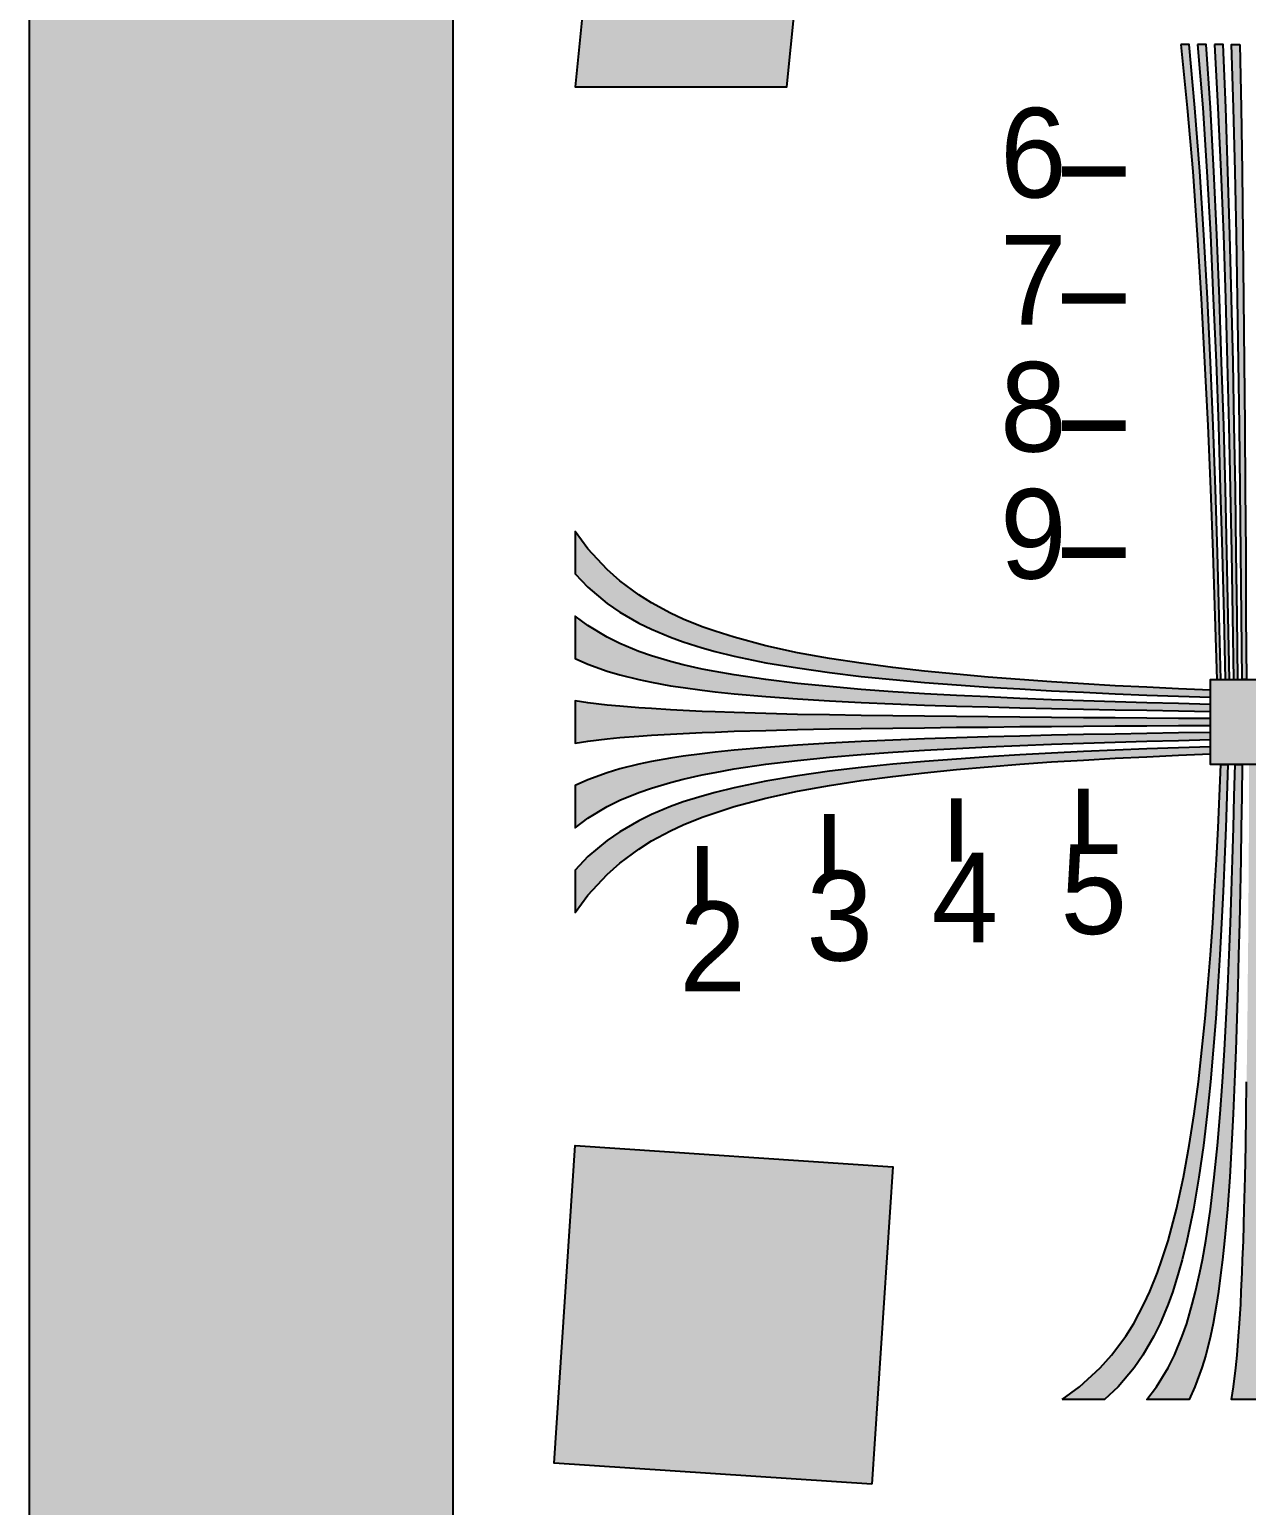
# Model space of a CAD drawing. Header units: millimetres. Extents: x 0 to 1582, y 0 to 984.
# Drawn here: x 0 to 229.9, y 156.2 to 435.1 of the extents above; entities that cross this region are included whole.
import ezdxf

# ---------------------------------------------------------------- set-up
doc = ezdxf.new("R2010")
doc.units = ezdxf.units.MM
for name, color, linetype in [('FRAME', 7, 'Continuous'), ('LABELS', 7, 'Continuous'), ('PERIPHERY', 7, 'Continuous'), ('SFR', 7, 'Continuous')]:
    doc.layers.add(name, color=color, linetype=linetype)

msp = doc.modelspace()

# ---------------------------------------------------------------- hatches: boundary and pattern name
at = {"layer": 'FRAME', "true_color": 0x000000}
h = msp.add_hatch(color=7, dxfattribs=at)
h.dxf.hatch_style = 1
h.paths.add_polyline_path([(0, 904.25), (80, 904.25), (80, 104.25), (0, 104.25), (0, 904.25)])
at = {"layer": 'PERIPHERY', "true_color": 0x000000}
h = msp.add_hatch(color=7, dxfattribs=at)
h.dxf.hatch_style = 1
h.paths.add_polyline_path([(217.51, 432.25), (218.75, 420.25), (219.79, 408.25), (220.63, 396.25), (221.39, 384.25), (222.03, 372.25), (222.63, 360.25), (223.11, 348.25), (223.55, 336.25), (223.95, 324.25), (224.31, 312.25), (225.11, 312.25), (224.79, 324.25), (224.43, 336.25), (224.07, 348.25), (223.63, 360.25), (223.11, 372.25), (222.55, 384.25), (221.87, 396.25), (221.11, 408.25), (220.19, 420.25), (219.11, 432.25), (217.51, 432.25)])
h = msp.add_hatch(color=7, dxfattribs=at)
h.dxf.hatch_style = 1
h.paths.add_polyline_path([(220.71, 432.25), (221.67, 420.25), (222.43, 408.25), (223.11, 396.25), (223.67, 384.25), (224.19, 372.25), (224.63, 360.25), (224.99, 348.25), (225.35, 336.25), (225.63, 324.25), (225.91, 312.25), (226.71, 312.25), (226.47, 324.25), (226.23, 336.25), (225.95, 348.25), (225.63, 360.25), (225.23, 372.25), (224.83, 384.25), (224.35, 396.25), (223.79, 408.25), (223.11, 420.25), (222.31, 432.25), (220.71, 432.25)])
h = msp.add_hatch(color=7, dxfattribs=at)
h.dxf.hatch_style = 1
h.paths.add_polyline_path([(223.91, 432.25), (224.55, 420.25), (225.11, 408.25), (225.59, 396.25), (225.95, 384.25), (226.31, 372.25), (226.63, 360.25), (226.87, 348.25), (227.11, 336.25), (227.31, 324.25), (227.51, 312.25), (228.31, 312.25), (228.15, 324.25), (227.99, 336.25), (227.84, 348.25), (227.63, 360.25), (227.39, 372.25), (227.11, 384.25), (226.79, 396.25), (226.43, 408.25), (226.03, 420.25), (225.51, 432.25), (223.91, 432.25)])
h = msp.add_hatch(color=7, dxfattribs=at)
h.dxf.hatch_style = 1
h.paths.add_polyline_path([(228.71, 432.25), (228.91, 420.25), (229.11, 408.25), (229.27, 396.25), (229.39, 384.25), (229.51, 372.25), (229.63, 360.25), (229.71, 348.25), (229.79, 336.25), (229.83, 324.25), (229.91, 312.25), (229.11, 312.25), (229, 324.25), (228.87, 336.25), (228.75, 348.25), (228.63, 360.25), (228.43, 372.25), (228.27, 384.25), (228.03, 396.25), (227.79, 408.25), (227.47, 420.25), (227.11, 432.25), (228.71, 432.25)])
h = msp.add_hatch(color=7, dxfattribs=at)
h.dxf.hatch_style = 1
h.paths.add_polyline_path([(103.12, 332.26), (105.52, 329.7), (109.12, 326.66), (111.52, 325.02), (115.12, 322.94), (117.52, 321.78), (121.12, 320.26), (123.52, 319.38), (127.12, 318.26), (129.52, 317.58), (133.12, 316.7), (139.12, 315.46), (145.12, 314.46), (151.12, 313.58), (157.12, 312.86), (163.12, 312.26), (169.12, 311.74), (175.12, 311.26), (181.12, 310.86), (187.12, 310.5), (193.12, 310.14), (199.12, 309.86), (205.12, 309.58), (211.12, 309.34), (217.12, 309.14), (223.12, 308.94), (223.12, 310.26), (217.12, 310.54), (211.12, 310.82), (205.12, 311.1), (199.12, 311.46), (193.12, 311.82), (187.12, 312.26), (181.12, 312.74), (175.12, 313.26), (169.12, 313.86), (163.12, 314.54), (157.12, 315.34), (151.12, 316.26), (145.12, 317.34), (139.12, 318.66), (133.12, 320.26), (129.52, 321.42), (127.12, 322.26), (123.52, 323.7), (121.12, 324.82), (117.52, 326.78), (115.12, 328.26), (111.52, 330.94), (109.12, 333.06), (105.52, 336.98), (103.12, 340.26), (103.12, 332.26), (103.12, 332.26)])
h = msp.add_hatch(color=7, dxfattribs=at)
h.dxf.hatch_style = 1
h.paths.add_polyline_path([(103.12, 316.26), (105.52, 315.18), (109.12, 313.86), (111.52, 313.14), (115.12, 312.26), (117.52, 311.78), (121.12, 311.1), (123.52, 310.74), (127.12, 310.26), (129.52, 309.98), (133.12, 309.58), (139.12, 309.06), (145.12, 308.62), (151.12, 308.26), (157.12, 307.94), (163.12, 307.7), (169.12, 307.46), (175.12, 307.26), (181.12, 307.1), (187.12, 306.94), (193.12, 306.78), (199.12, 306.66), (205.12, 306.54), (211.12, 306.46), (217.12, 306.34), (223.12, 306.26), (223.12, 307.58), (217.12, 307.74), (211.12, 307.9), (205.12, 308.06), (199.12, 308.26), (193.12, 308.46), (187.12, 308.7), (181.12, 308.98), (175.12, 309.26), (169.12, 309.58), (163.12, 309.98), (157.12, 310.42), (151.12, 310.94), (145.12, 311.54), (139.12, 312.26), (133.12, 313.14), (129.52, 313.78), (127.12, 314.26), (123.52, 315.06), (121.12, 315.7), (117.52, 316.78), (115.12, 317.58), (111.52, 319.06), (109.12, 320.26), (105.52, 322.46), (103.12, 324.26), (103.12, 316.26), (103.12, 316.26)])
h = msp.add_hatch(color=7, dxfattribs=at)
h.dxf.hatch_style = 1
h.paths.add_polyline_path([(239.12, 296.25), (223.12, 296.25), (223.12, 312.25), (239.12, 312.25), (239.12, 296.25)])
h = msp.add_hatch(color=7, dxfattribs=at)
h.dxf.hatch_style = 1
h.paths.add_polyline_path([(103.12, 300.26), (105.52, 300.62), (109.12, 301.06), (111.52, 301.3), (115.12, 301.58), (117.52, 301.78), (121.12, 301.98), (123.52, 302.1), (127.12, 302.26), (129.52, 302.34), (133.12, 302.5), (139.12, 302.66), (145.12, 302.82), (151.12, 302.94), (157.12, 303.02), (163.12, 303.1), (169.12, 303.18), (175.12, 303.26), (181.12, 303.3), (187.12, 303.38), (193.12, 303.42), (199.12, 303.46), (205.12, 303.5), (211.12, 303.54), (217.12, 303.58), (223.12, 303.58), (223.12, 304.94), (217.12, 304.94), (211.12, 304.98), (205.12, 305.02), (199.12, 305.06), (193.12, 305.1), (187.12, 305.14), (181.12, 305.22), (175.12, 305.26), (169.12, 305.34), (163.12, 305.42), (157.12, 305.5), (151.12, 305.58), (145.12, 305.7), (139.12, 305.86), (133.12, 306.02), (129.52, 306.18), (127.12, 306.26), (123.52, 306.42), (121.12, 306.54), (117.52, 306.78), (115.12, 306.94), (111.52, 307.22), (109.12, 307.46), (105.52, 307.9), (103.12, 308.26), (103.12, 300.26), (103.12, 300.26)])
h = msp.add_hatch(color=7, dxfattribs=at)
h.dxf.hatch_style = 1
h.paths.add_polyline_path([(103.12, 284.26), (105.52, 286.06), (109.12, 288.26), (111.52, 289.46), (115.12, 290.94), (117.52, 291.78), (121.12, 292.82), (123.52, 293.46), (127.12, 294.26), (129.52, 294.74), (133.12, 295.38), (139.12, 296.26), (145.12, 296.98), (151.12, 297.58), (157.12, 298.1), (163.12, 298.54), (169.12, 298.94), (175.12, 299.26), (181.12, 299.54), (187.12, 299.82), (193.12, 300.06), (199.12, 300.26), (205.12, 300.46), (211.12, 300.62), (217.12, 300.78), (223.12, 300.94), (223.12, 302.26), (217.12, 302.18), (211.12, 302.06), (205.12, 301.98), (199.12, 301.86), (193.12, 301.74), (187.12, 301.58), (181.12, 301.42), (175.12, 301.26), (169.12, 301.06), (163.12, 300.82), (157.12, 300.58), (151.12, 300.26), (145.12, 299.9), (139.12, 299.46), (133.12, 298.94), (129.52, 298.54), (127.12, 298.26), (123.52, 297.78), (121.12, 297.42), (117.52, 296.78), (115.12, 296.26), (111.52, 295.38), (109.12, 294.66), (105.52, 293.34), (103.12, 292.26), (103.12, 284.26), (103.12, 284.26)])
h = msp.add_hatch(color=7, dxfattribs=at)
h.dxf.hatch_style = 1
h.paths.add_polyline_path([(103.12, 268.26), (105.52, 271.54), (109.12, 275.46), (111.52, 277.58), (115.12, 280.26), (117.52, 281.78), (121.12, 283.7), (123.52, 284.82), (127.12, 286.26), (129.52, 287.1), (133.12, 288.26), (139.12, 289.86), (145.12, 291.18), (151.12, 292.26), (157.12, 293.18), (163.12, 293.98), (169.12, 294.66), (175.12, 295.26), (181.12, 295.78), (187.12, 296.26), (193.12, 296.7), (199.12, 297.06), (205.12, 297.42), (211.12, 297.7), (217.12, 297.98), (223.12, 298.26), (223.12, 299.58), (217.12, 299.38), (211.12, 299.18), (205.12, 298.94), (199.12, 298.66), (193.12, 298.38), (187.12, 298.02), (181.12, 297.66), (175.12, 297.26), (169.12, 296.78), (163.12, 296.26), (157.12, 295.66), (151.12, 294.94), (145.12, 294.06), (139.12, 293.06), (133.12, 291.82), (129.52, 290.94), (127.12, 290.26), (123.52, 289.14), (121.12, 288.26), (117.52, 286.78), (115.12, 285.58), (111.52, 283.5), (109.12, 281.86), (105.52, 278.82), (103.12, 276.26), (103.12, 268.26), (103.12, 268.26)])
h = msp.add_hatch(color=7, dxfattribs=at)
h.dxf.hatch_style = 1
h.paths.add_polyline_path([(195.12, 176.25), (198.4, 178.65), (202.32, 182.25), (204.44, 184.65), (207.12, 188.25), (208.64, 190.65), (210.56, 194.25), (211.68, 196.65), (213.12, 200.25), (213.96, 202.65), (215.12, 206.25), (216.72, 212.25), (218.04, 218.25), (219.12, 224.25), (220.04, 230.25), (220.84, 236.25), (221.52, 242.25), (222.12, 248.25), (222.64, 254.25), (223.12, 260.25), (223.56, 266.25), (223.92, 272.25), (224.28, 278.25), (224.56, 284.25), (224.84, 290.25), (225.12, 296.25), (226.44, 296.25), (226.24, 290.25), (226.04, 284.25), (225.8, 278.25), (225.52, 272.25), (225.24, 266.25), (224.88, 260.25), (224.52, 254.25), (224.12, 248.25), (223.64, 242.25), (223.12, 236.25), (222.52, 230.25), (221.8, 224.25), (220.92, 218.25), (219.92, 212.25), (218.68, 206.25), (217.8, 202.65), (217.12, 200.25), (216, 196.65), (215.12, 194.25), (213.64, 190.65), (212.44, 188.25), (210.36, 184.65), (208.72, 182.25), (205.68, 178.65), (203.12, 176.25), (195.12, 176.25)])
h = msp.add_hatch(color=7, dxfattribs=at)
h.dxf.hatch_style = 1
h.paths.add_polyline_path([(211.12, 176.25), (212.92, 178.65), (215.12, 182.25), (216.32, 184.65), (217.8, 188.25), (218.64, 190.65), (219.68, 194.25), (220.32, 196.65), (221.12, 200.25), (221.6, 202.65), (222.24, 206.25), (223.12, 212.25), (223.84, 218.25), (224.44, 224.25), (224.96, 230.25), (225.4, 236.25), (225.8, 242.25), (226.12, 248.25), (226.4, 254.25), (226.68, 260.25), (226.92, 266.25), (227.12, 272.25), (227.32, 278.25), (227.48, 284.25), (227.64, 290.25), (227.8, 296.25), (229.12, 296.25), (229.04, 290.25), (228.92, 284.25), (228.84, 278.25), (228.72, 272.25), (228.6, 266.25), (228.44, 260.25), (228.28, 254.25), (228.12, 248.25), (227.92, 242.25), (227.68, 236.25), (227.44, 230.25), (227.12, 224.25), (226.76, 218.25), (226.32, 212.25), (225.8, 206.25), (225.4, 202.65), (225.12, 200.25), (224.64, 196.65), (224.28, 194.25), (223.64, 190.65), (223.12, 188.25), (222.24, 184.65), (221.52, 182.25), (220.2, 178.65), (219.12, 176.25), (211.12, 176.25), (211.12, 176.25)])
h = msp.add_hatch(color=7, dxfattribs=at)
h.dxf.hatch_style = 1
h.paths.add_polyline_path([(227.12, 176.25), (227.48, 178.65), (227.92, 182.25), (228.16, 184.65), (228.44, 188.25), (228.64, 190.65), (228.84, 194.25), (228.96, 196.65), (229.12, 200.25), (229.2, 202.65), (229.36, 206.25), (229.52, 212.25), (229.68, 218.25), (229.8, 224.25), (229.88, 230.25), (229.96, 236.25), (230.04, 242.25), (230.12, 248.25), (230.16, 254.25), (230.24, 260.25), (230.28, 266.25), (230.32, 272.25), (230.36, 278.25), (230.4, 284.25), (230.44, 290.25), (230.44, 296.25), (231.8, 296.25), (231.8, 290.25), (231.84, 284.25), (231.88, 278.25), (231.92, 272.25), (231.96, 266.25), (232, 260.25), (232.08, 254.25), (232.12, 248.25), (232.2, 242.25), (232.28, 236.25), (232.36, 230.25), (232.44, 224.25), (232.56, 218.25), (232.72, 212.25), (232.88, 206.25), (233.04, 202.65), (233.12, 200.25), (233.28, 196.65), (233.4, 194.25), (233.64, 190.65), (233.8, 188.25), (234.08, 184.65), (234.32, 182.25), (234.76, 178.65), (235.12, 176.25), (227.12, 176.25)])
at = {"layer": 'SFR', "true_color": 0x000000}
h = msp.add_hatch(color=7, dxfattribs=at)
h.dxf.hatch_style = 1
h.paths.add_polyline_path([(119.12, 584.25), (103.12, 424.25), (143.12, 424.25), (149.93, 492.37), (308.35, 476.53), (303.12, 424.25), (343.12, 424.25), (359.12, 584.25), (319.12, 584.25), (312.31, 516.13), (153.89, 531.97), (159.12, 584.25), (119.12, 584.25), (119.12, 584.25)])
h = msp.add_hatch(color=7, dxfattribs=at)
h.dxf.hatch_style = 1
h.paths.add_polyline_path([(159.12, 160.25), (99.12, 164.25), (103.12, 224.25), (163.12, 220.25), (159.12, 160.25)])

# ---------------------------------------------------------------- linework, layer by layer
at = {"layer": 'FRAME', "color": 250}
msp.add_lwpolyline([(0, 904.25), (80, 904.25), (80, 104.25), (0, 104.25), (0, 904.25)], close=True, dxfattribs=at)
at = {"layer": 'FRAME', "color": 250, "true_color": 0x000000}
for points in [[(0, 904.25), (0, 104.25), (80, 104.25)], [(80, 104.25), (80, 904.25), (0, 904.25)]]:
    msp.add_solid(points, dxfattribs=at)
at = {"layer": 'PERIPHERY', "color": 250}
for points in [[(217.51, 432.25), (218.75, 420.25), (219.79, 408.25), (220.63, 396.25), (221.39, 384.25), (222.03, 372.25), (222.63, 360.25), (223.11, 348.25), (223.55, 336.25), (223.95, 324.25), (224.31, 312.25), (225.11, 312.25), (224.79, 324.25), (224.43, 336.25), (224.07, 348.25), (223.63, 360.25), (223.11, 372.25), (222.55, 384.25), (221.87, 396.25), (221.11, 408.25), (220.19, 420.25), (219.11, 432.25), (217.51, 432.25)], [(220.71, 432.25), (221.67, 420.25), (222.43, 408.25), (223.11, 396.25), (223.67, 384.25), (224.19, 372.25), (224.63, 360.25), (224.99, 348.25), (225.35, 336.25), (225.63, 324.25), (225.91, 312.25), (226.71, 312.25), (226.47, 324.25), (226.23, 336.25), (225.95, 348.25), (225.63, 360.25), (225.23, 372.25), (224.83, 384.25), (224.35, 396.25), (223.79, 408.25), (223.11, 420.25), (222.31, 432.25), (220.71, 432.25)], [(223.91, 432.25), (224.55, 420.25), (225.11, 408.25), (225.59, 396.25), (225.95, 384.25), (226.31, 372.25), (226.63, 360.25), (226.87, 348.25), (227.11, 336.25), (227.31, 324.25), (227.51, 312.25), (228.31, 312.25), (228.15, 324.25), (227.99, 336.25), (227.84, 348.25), (227.63, 360.25), (227.39, 372.25), (227.11, 384.25), (226.79, 396.25), (226.43, 408.25), (226.03, 420.25), (225.51, 432.25), (223.91, 432.25)], [(228.71, 432.25), (228.91, 420.25), (229.11, 408.25), (229.27, 396.25), (229.39, 384.25), (229.51, 372.25), (229.63, 360.25), (229.71, 348.25), (229.79, 336.25), (229.83, 324.25), (229.91, 312.25), (229.11, 312.25), (229, 324.25), (228.87, 336.25), (228.75, 348.25), (228.63, 360.25), (228.43, 372.25), (228.27, 384.25), (228.03, 396.25), (227.79, 408.25), (227.47, 420.25), (227.11, 432.25), (228.71, 432.25)], [(103.12, 332.26), (105.52, 329.7), (109.12, 326.66), (111.52, 325.02), (115.12, 322.94), (117.52, 321.78), (121.12, 320.26), (123.52, 319.38), (127.12, 318.26), (129.52, 317.58), (133.12, 316.7), (139.12, 315.46), (145.12, 314.46), (151.12, 313.58), (157.12, 312.86), (163.12, 312.26), (169.12, 311.74), (175.12, 311.26), (181.12, 310.86), (187.12, 310.5), (193.12, 310.14), (199.12, 309.86), (205.12, 309.58), (211.12, 309.34), (217.12, 309.14), (223.12, 308.94), (223.12, 310.26), (217.12, 310.54), (211.12, 310.82), (205.12, 311.1), (199.12, 311.46), (193.12, 311.82), (187.12, 312.26), (181.12, 312.74), (175.12, 313.26), (169.12, 313.86), (163.12, 314.54), (157.12, 315.34), (151.12, 316.26), (145.12, 317.34), (139.12, 318.66), (133.12, 320.26), (129.52, 321.42), (127.12, 322.26), (123.52, 323.7), (121.12, 324.82), (117.52, 326.78), (115.12, 328.26), (111.52, 330.94), (109.12, 333.06), (105.52, 336.98), (103.12, 340.26), (103.12, 332.26), (103.12, 332.26)], [(103.12, 316.26), (105.52, 315.18), (109.12, 313.86), (111.52, 313.14), (115.12, 312.26), (117.52, 311.78), (121.12, 311.1), (123.52, 310.74), (127.12, 310.26), (129.52, 309.98), (133.12, 309.58), (139.12, 309.06), (145.12, 308.62), (151.12, 308.26), (157.12, 307.94), (163.12, 307.7), (169.12, 307.46), (175.12, 307.26), (181.12, 307.1), (187.12, 306.94), (193.12, 306.78), (199.12, 306.66), (205.12, 306.54), (211.12, 306.46), (217.12, 306.34), (223.12, 306.26), (223.12, 307.58), (217.12, 307.74), (211.12, 307.9), (205.12, 308.06), (199.12, 308.26), (193.12, 308.46), (187.12, 308.7), (181.12, 308.98), (175.12, 309.26), (169.12, 309.58), (163.12, 309.98), (157.12, 310.42), (151.12, 310.94), (145.12, 311.54), (139.12, 312.26), (133.12, 313.14), (129.52, 313.78), (127.12, 314.26), (123.52, 315.06), (121.12, 315.7), (117.52, 316.78), (115.12, 317.58), (111.52, 319.06), (109.12, 320.26), (105.52, 322.46), (103.12, 324.26), (103.12, 316.26), (103.12, 316.26)], [(239.12, 296.25), (223.12, 296.25), (223.12, 312.25), (239.12, 312.25), (239.12, 296.25)], [(103.12, 300.26), (105.52, 300.62), (109.12, 301.06), (111.52, 301.3), (115.12, 301.58), (117.52, 301.78), (121.12, 301.98), (123.52, 302.1), (127.12, 302.26), (129.52, 302.34), (133.12, 302.5), (139.12, 302.66), (145.12, 302.82), (151.12, 302.94), (157.12, 303.02), (163.12, 303.1), (169.12, 303.18), (175.12, 303.26), (181.12, 303.3), (187.12, 303.38), (193.12, 303.42), (199.12, 303.46), (205.12, 303.5), (211.12, 303.54), (217.12, 303.58), (223.12, 303.58), (223.12, 304.94), (217.12, 304.94), (211.12, 304.98), (205.12, 305.02), (199.12, 305.06), (193.12, 305.1), (187.12, 305.14), (181.12, 305.22), (175.12, 305.26), (169.12, 305.34), (163.12, 305.42), (157.12, 305.5), (151.12, 305.58), (145.12, 305.7), (139.12, 305.86), (133.12, 306.02), (129.52, 306.18), (127.12, 306.26), (123.52, 306.42), (121.12, 306.54), (117.52, 306.78), (115.12, 306.94), (111.52, 307.22), (109.12, 307.46), (105.52, 307.9), (103.12, 308.26), (103.12, 300.26), (103.12, 300.26)], [(103.12, 284.26), (105.52, 286.06), (109.12, 288.26), (111.52, 289.46), (115.12, 290.94), (117.52, 291.78), (121.12, 292.82), (123.52, 293.46), (127.12, 294.26), (129.52, 294.74), (133.12, 295.38), (139.12, 296.26), (145.12, 296.98), (151.12, 297.58), (157.12, 298.1), (163.12, 298.54), (169.12, 298.94), (175.12, 299.26), (181.12, 299.54), (187.12, 299.82), (193.12, 300.06), (199.12, 300.26), (205.12, 300.46), (211.12, 300.62), (217.12, 300.78), (223.12, 300.94), (223.12, 302.26), (217.12, 302.18), (211.12, 302.06), (205.12, 301.98), (199.12, 301.86), (193.12, 301.74), (187.12, 301.58), (181.12, 301.42), (175.12, 301.26), (169.12, 301.06), (163.12, 300.82), (157.12, 300.58), (151.12, 300.26), (145.12, 299.9), (139.12, 299.46), (133.12, 298.94), (129.52, 298.54), (127.12, 298.26), (123.52, 297.78), (121.12, 297.42), (117.52, 296.78), (115.12, 296.26), (111.52, 295.38), (109.12, 294.66), (105.52, 293.34), (103.12, 292.26), (103.12, 284.26), (103.12, 284.26)], [(103.12, 268.26), (105.52, 271.54), (109.12, 275.46), (111.52, 277.58), (115.12, 280.26), (117.52, 281.78), (121.12, 283.7), (123.52, 284.82), (127.12, 286.26), (129.52, 287.1), (133.12, 288.26), (139.12, 289.86), (145.12, 291.18), (151.12, 292.26), (157.12, 293.18), (163.12, 293.98), (169.12, 294.66), (175.12, 295.26), (181.12, 295.78), (187.12, 296.26), (193.12, 296.7), (199.12, 297.06), (205.12, 297.42), (211.12, 297.7), (217.12, 297.98), (223.12, 298.26), (223.12, 299.58), (217.12, 299.38), (211.12, 299.18), (205.12, 298.94), (199.12, 298.66), (193.12, 298.38), (187.12, 298.02), (181.12, 297.66), (175.12, 297.26), (169.12, 296.78), (163.12, 296.26), (157.12, 295.66), (151.12, 294.94), (145.12, 294.06), (139.12, 293.06), (133.12, 291.82), (129.52, 290.94), (127.12, 290.26), (123.52, 289.14), (121.12, 288.26), (117.52, 286.78), (115.12, 285.58), (111.52, 283.5), (109.12, 281.86), (105.52, 278.82), (103.12, 276.26), (103.12, 268.26), (103.12, 268.26)], [(195.12, 176.25), (198.4, 178.65), (202.32, 182.25), (204.44, 184.65), (207.12, 188.25), (208.64, 190.65), (210.56, 194.25), (211.68, 196.65), (213.12, 200.25), (213.96, 202.65), (215.12, 206.25), (216.72, 212.25), (218.04, 218.25), (219.12, 224.25), (220.04, 230.25), (220.84, 236.25), (221.52, 242.25), (222.12, 248.25), (222.64, 254.25), (223.12, 260.25), (223.56, 266.25), (223.92, 272.25), (224.28, 278.25), (224.56, 284.25), (224.84, 290.25), (225.12, 296.25), (226.44, 296.25), (226.24, 290.25), (226.04, 284.25), (225.8, 278.25), (225.52, 272.25), (225.24, 266.25), (224.88, 260.25), (224.52, 254.25), (224.12, 248.25), (223.64, 242.25), (223.12, 236.25), (222.52, 230.25), (221.8, 224.25), (220.92, 218.25), (219.92, 212.25), (218.68, 206.25), (217.8, 202.65), (217.12, 200.25), (216, 196.65), (215.12, 194.25), (213.64, 190.65), (212.44, 188.25), (210.36, 184.65), (208.72, 182.25), (205.68, 178.65), (203.12, 176.25), (195.12, 176.25)], [(211.12, 176.25), (212.92, 178.65), (215.12, 182.25), (216.32, 184.65), (217.8, 188.25), (218.64, 190.65), (219.68, 194.25), (220.32, 196.65), (221.12, 200.25), (221.6, 202.65), (222.24, 206.25), (223.12, 212.25), (223.84, 218.25), (224.44, 224.25), (224.96, 230.25), (225.4, 236.25), (225.8, 242.25), (226.12, 248.25), (226.4, 254.25), (226.68, 260.25), (226.92, 266.25), (227.12, 272.25), (227.32, 278.25), (227.48, 284.25), (227.64, 290.25), (227.8, 296.25), (229.12, 296.25), (229.04, 290.25), (228.92, 284.25), (228.84, 278.25), (228.72, 272.25), (228.6, 266.25), (228.44, 260.25), (228.28, 254.25), (228.12, 248.25), (227.92, 242.25), (227.68, 236.25), (227.44, 230.25), (227.12, 224.25), (226.76, 218.25), (226.32, 212.25), (225.8, 206.25), (225.4, 202.65), (225.12, 200.25), (224.64, 196.65), (224.28, 194.25), (223.64, 190.65), (223.12, 188.25), (222.24, 184.65), (221.52, 182.25), (220.2, 178.65), (219.12, 176.25), (211.12, 176.25), (211.12, 176.25)]]:
    msp.add_lwpolyline(points, close=True, dxfattribs=at)
at = {"layer": 'PERIPHERY', "color": 250, "lineweight": 35, "const_width": 2}
for points in [[(207.11, 408.25), (195.11, 408.25)], [(207.11, 384.25), (195.11, 384.25)], [(207.11, 360.25), (195.11, 360.25)], [(207.11, 336.25), (195.11, 336.25)], [(175.12, 277.85), (175.12, 289.85)], [(199.12, 279.65), (199.12, 291.65)], [(151.12, 274.85), (151.12, 286.85)], [(127.12, 268.85), (127.12, 280.85)]]:
    msp.add_lwpolyline(points, dxfattribs=at)
at = {"layer": 'PERIPHERY', "color": 250}
msp.add_lwpolyline([(235.12, 176.25), (227.12, 176.25), (227.12, 176.25), (227.48, 178.65), (227.92, 182.25), (228.16, 184.65), (228.44, 188.25), (228.64, 190.65), (228.84, 194.25), (228.96, 196.65), (229.12, 200.25), (229.2, 202.65), (229.36, 206.25), (229.52, 212.25), (229.68, 218.25), (229.8, 224.25), (229.88, 230.25), (229.96, 236.25)], dxfattribs=at)
at = {"layer": 'PERIPHERY', "color": 250, "true_color": 0x000000}
for points in [[(219.11, 432.25), (217.51, 432.25), (218.75, 420.25)], [(219.11, 432.25), (218.75, 420.25), (219.79, 408.25)], [(219.11, 432.25), (219.79, 408.25), (220.63, 396.25)], [(219.11, 432.25), (220.63, 396.25), (221.39, 384.25)], [(219.11, 432.25), (221.39, 384.25), (222.03, 372.25)], [(219.11, 432.25), (222.03, 372.25), (222.63, 360.25)], [(219.11, 432.25), (222.63, 360.25), (225.11, 312.25)], [(219.11, 432.25), (225.11, 312.25), (224.79, 324.25)], [(219.11, 432.25), (224.79, 324.25), (224.43, 336.25)], [(219.11, 432.25), (224.43, 336.25), (224.07, 348.25)], [(219.11, 432.25), (224.07, 348.25), (223.63, 360.25)], [(219.11, 432.25), (223.63, 360.25), (223.11, 372.25)], [(219.11, 432.25), (223.11, 372.25), (222.55, 384.25)], [(219.11, 432.25), (222.55, 384.25), (221.87, 396.25)], [(219.11, 432.25), (221.87, 396.25), (221.11, 408.25)], [(221.11, 408.25), (220.19, 420.25), (219.11, 432.25)], [(222.31, 432.25), (220.71, 432.25), (221.67, 420.25)], [(222.31, 432.25), (221.67, 420.25), (222.43, 408.25)], [(222.31, 432.25), (222.43, 408.25), (223.11, 396.25)], [(222.31, 432.25), (223.11, 396.25), (223.67, 384.25)], [(222.31, 432.25), (223.67, 384.25), (224.19, 372.25)], [(222.31, 432.25), (224.19, 372.25), (224.63, 360.25)], [(222.31, 432.25), (224.63, 360.25), (226.71, 312.25)], [(222.31, 432.25), (226.71, 312.25), (226.47, 324.25)], [(222.31, 432.25), (226.47, 324.25), (226.23, 336.25)], [(222.31, 432.25), (226.23, 336.25), (225.95, 348.25)], [(222.31, 432.25), (225.95, 348.25), (225.63, 360.25)], [(222.31, 432.25), (225.63, 360.25), (225.23, 372.25)], [(222.31, 432.25), (225.23, 372.25), (224.83, 384.25)], [(222.31, 432.25), (224.83, 384.25), (224.35, 396.25)], [(222.31, 432.25), (224.35, 396.25), (223.79, 408.25)], [(223.79, 408.25), (223.11, 420.25), (222.31, 432.25)], [(225.51, 432.25), (223.91, 432.25), (224.55, 420.25)], [(225.51, 432.25), (224.55, 420.25), (225.11, 408.25)], [(225.51, 432.25), (225.11, 408.25), (225.59, 396.25)], [(225.51, 432.25), (225.59, 396.25), (225.95, 384.25)], [(225.51, 432.25), (225.95, 384.25), (226.31, 372.25)], [(225.51, 432.25), (226.31, 372.25), (226.63, 360.25)], [(225.51, 432.25), (226.63, 360.25), (226.87, 348.25)], [(225.51, 432.25), (226.87, 348.25), (227.11, 336.25)], [(225.51, 432.25), (227.11, 336.25), (227.31, 324.25)], [(225.51, 432.25), (227.31, 324.25), (227.51, 312.25)], [(225.51, 432.25), (227.51, 312.25), (228.31, 312.25)], [(225.51, 432.25), (228.31, 312.25), (228.15, 324.25)], [(225.51, 432.25), (228.15, 324.25), (227.99, 336.25)], [(225.51, 432.25), (227.99, 336.25), (227.84, 348.25)], [(225.51, 432.25), (227.84, 348.25), (227.63, 360.25)], [(225.51, 432.25), (227.63, 360.25), (227.39, 372.25)], [(225.51, 432.25), (227.39, 372.25), (227.11, 384.25)], [(225.51, 432.25), (227.11, 384.25), (226.79, 396.25)], [(225.51, 432.25), (226.79, 396.25), (226.43, 408.25)], [(226.43, 408.25), (226.03, 420.25), (225.51, 432.25)], [(228.71, 432.25), (227.11, 432.25), (227.47, 420.25)], [(228.71, 432.25), (227.47, 420.25), (227.79, 408.25)], [(228.71, 432.25), (227.79, 408.25), (228.03, 396.25)], [(228.71, 432.25), (228.03, 396.25), (228.27, 384.25)], [(228.71, 432.25), (228.27, 384.25), (228.43, 372.25)], [(228.71, 432.25), (228.43, 372.25), (228.63, 360.25)], [(228.71, 432.25), (228.63, 360.25), (228.75, 348.25)], [(228.71, 432.25), (228.75, 348.25), (228.87, 336.25)], [(228.71, 432.25), (228.87, 336.25), (229, 324.25)], [(228.71, 432.25), (229, 324.25), (229.11, 312.25)], [(228.71, 432.25), (229.11, 312.25), (229.91, 312.25)], [(228.71, 432.25), (229.91, 312.25), (229.83, 324.25)], [(228.71, 432.25), (229.83, 324.25), (229.79, 336.25)], [(228.71, 432.25), (229.79, 336.25), (229.71, 348.25)], [(228.71, 432.25), (229.71, 348.25), (229.63, 360.25)], [(228.71, 432.25), (229.63, 360.25), (229.51, 372.25)], [(228.71, 432.25), (229.51, 372.25), (229.39, 384.25)], [(228.71, 432.25), (229.39, 384.25), (229.27, 396.25)], [(228.71, 432.25), (229.27, 396.25), (229.11, 408.25)], [(222.63, 360.25), (223.11, 348.25), (225.11, 312.25)], [(224.63, 360.25), (224.99, 348.25), (225.35, 336.25)], [(224.63, 360.25), (225.35, 336.25), (226.71, 312.25)], [(223.11, 348.25), (223.55, 336.25), (225.11, 312.25)], [(105.52, 336.98), (103.12, 340.26), (103.12, 332.26)], [(109.12, 333.06), (105.52, 336.98), (103.12, 332.26)], [(223.55, 336.25), (223.95, 324.25), (225.11, 312.25)], [(225.35, 336.25), (225.63, 324.25), (226.71, 312.25)], [(111.52, 330.94), (109.12, 333.06), (103.12, 332.26)], [(103.12, 332.26), (105.52, 329.7), (109.12, 326.66)], [(103.12, 332.26), (109.12, 326.66), (111.52, 325.02)], [(103.12, 332.26), (111.52, 325.02), (115.12, 322.94)], [(103.12, 332.26), (115.12, 322.94), (117.52, 321.78)], [(103.12, 332.26), (117.52, 321.78), (121.12, 320.26)], [(103.12, 332.26), (121.12, 320.26), (123.52, 319.38)], [(103.12, 332.26), (123.52, 319.38), (127.12, 318.26)], [(103.12, 332.26), (127.12, 318.26), (129.52, 317.58)], [(103.12, 332.26), (129.52, 317.58), (133.12, 316.7)], [(103.12, 332.26), (133.12, 316.7), (139.12, 315.46)], [(103.12, 332.26), (139.12, 315.46), (145.12, 314.46)], [(103.12, 332.26), (145.12, 314.46), (123.52, 323.7)], [(103.12, 332.26), (123.52, 323.7), (121.12, 324.82)], [(103.12, 332.26), (121.12, 324.82), (117.52, 326.78)], [(103.12, 332.26), (117.52, 326.78), (115.12, 328.26)], [(103.12, 332.26), (115.12, 328.26), (111.52, 330.94)], [(105.52, 322.46), (103.12, 324.26), (103.12, 316.26)], [(145.12, 314.46), (127.12, 322.26), (123.52, 323.7)], [(223.95, 324.25), (224.31, 312.25), (225.11, 312.25)], [(225.63, 324.25), (225.91, 312.25), (226.71, 312.25)], [(109.12, 320.26), (105.52, 322.46), (103.12, 316.26)], [(145.12, 314.46), (129.52, 321.42), (127.12, 322.26)], [(145.12, 314.46), (133.12, 320.26), (129.52, 321.42)], [(111.52, 319.06), (109.12, 320.26), (103.12, 316.26)], [(115.12, 317.58), (111.52, 319.06), (103.12, 316.26)], [(145.12, 314.46), (139.12, 318.66), (133.12, 320.26)], [(145.12, 314.46), (145.12, 317.34), (139.12, 318.66)], [(117.52, 316.78), (115.12, 317.58), (103.12, 316.26)], [(121.12, 315.7), (117.52, 316.78), (103.12, 316.26)], [(103.12, 316.26), (105.52, 315.18), (109.12, 313.86)], [(103.12, 316.26), (109.12, 313.86), (111.52, 313.14)], [(103.12, 316.26), (111.52, 313.14), (115.12, 312.26)], [(103.12, 316.26), (115.12, 312.26), (117.52, 311.78)], [(103.12, 316.26), (117.52, 311.78), (121.12, 311.1)], [(103.12, 316.26), (121.12, 311.1), (123.52, 310.74)], [(103.12, 316.26), (123.52, 310.74), (127.12, 310.26)], [(103.12, 316.26), (127.12, 310.26), (129.52, 309.98)], [(103.12, 316.26), (129.52, 309.98), (133.12, 309.58)], [(103.12, 316.26), (133.12, 309.58), (139.12, 309.06)], [(103.12, 316.26), (139.12, 309.06), (145.12, 308.62)], [(103.12, 316.26), (145.12, 308.62), (151.12, 308.26)], [(103.12, 316.26), (151.12, 308.26), (157.12, 307.94)], [(103.12, 316.26), (157.12, 307.94), (163.12, 307.7)], [(103.12, 316.26), (163.12, 307.7), (169.12, 307.46)], [(103.12, 316.26), (169.12, 307.46), (175.12, 307.26)], [(103.12, 316.26), (175.12, 307.26), (181.12, 307.1)], [(103.12, 316.26), (181.12, 307.1), (145.12, 311.54)], [(103.12, 316.26), (145.12, 311.54), (139.12, 312.26)], [(103.12, 316.26), (139.12, 312.26), (133.12, 313.14)], [(103.12, 316.26), (133.12, 313.14), (129.52, 313.78)], [(103.12, 316.26), (129.52, 313.78), (127.12, 314.26)], [(103.12, 316.26), (127.12, 314.26), (123.52, 315.06)], [(103.12, 316.26), (123.52, 315.06), (121.12, 315.7)], [(145.12, 314.46), (151.12, 316.26), (145.12, 317.34)], [(145.12, 314.46), (157.12, 315.34), (151.12, 316.26)], [(145.12, 314.46), (163.12, 314.54), (157.12, 315.34)], [(145.12, 314.46), (169.12, 313.86), (163.12, 314.54)], [(145.12, 314.46), (151.12, 313.58), (157.12, 312.86)], [(145.12, 314.46), (157.12, 312.86), (163.12, 312.26)], [(145.12, 314.46), (163.12, 312.26), (169.12, 311.74)], [(145.12, 314.46), (169.12, 311.74), (175.12, 311.26)], [(145.12, 314.46), (175.12, 311.26), (181.12, 310.86)], [(145.12, 314.46), (181.12, 310.86), (187.12, 310.5)], [(145.12, 314.46), (187.12, 310.5), (193.12, 310.14)], [(145.12, 314.46), (193.12, 310.14), (199.12, 309.86)], [(145.12, 314.46), (199.12, 309.86), (205.12, 309.58)], [(145.12, 314.46), (205.12, 309.58), (211.12, 309.34)], [(145.12, 314.46), (211.12, 309.34), (217.12, 309.14)], [(145.12, 314.46), (217.12, 309.14), (223.12, 308.94)], [(145.12, 314.46), (223.12, 308.94), (205.12, 311.1)], [(145.12, 314.46), (205.12, 311.1), (199.12, 311.46)], [(145.12, 314.46), (199.12, 311.46), (193.12, 311.82)], [(145.12, 314.46), (193.12, 311.82), (187.12, 312.26)], [(145.12, 314.46), (187.12, 312.26), (181.12, 312.74)], [(145.12, 314.46), (181.12, 312.74), (175.12, 313.26)], [(145.12, 314.46), (175.12, 313.26), (169.12, 313.86)], [(181.12, 307.1), (151.12, 310.94), (145.12, 311.54)], [(181.12, 307.1), (157.12, 310.42), (151.12, 310.94)], [(181.12, 307.1), (163.12, 309.98), (157.12, 310.42)], [(181.12, 307.1), (169.12, 309.58), (163.12, 309.98)], [(181.12, 307.1), (175.12, 309.26), (169.12, 309.58)], [(223.12, 308.94), (211.12, 310.82), (205.12, 311.1)], [(223.12, 308.94), (217.12, 310.54), (211.12, 310.82)], [(223.12, 308.94), (223.12, 310.26), (217.12, 310.54)], [(239.12, 296.25), (239.12, 312.25), (223.12, 312.25)], [(223.12, 312.25), (223.12, 296.25), (239.12, 296.25)], [(103.12, 300.26), (105.52, 307.9), (103.12, 308.26)], [(103.12, 300.26), (109.12, 307.46), (105.52, 307.9)], [(103.12, 300.26), (111.52, 307.22), (109.12, 307.46)], [(103.12, 300.26), (115.12, 306.94), (111.52, 307.22)], [(103.12, 300.26), (117.52, 306.78), (115.12, 306.94)], [(103.12, 300.26), (121.12, 306.54), (117.52, 306.78)], [(181.12, 307.1), (181.12, 308.98), (175.12, 309.26)], [(181.12, 307.1), (187.12, 308.7), (181.12, 308.98)], [(181.12, 307.1), (193.12, 308.46), (187.12, 308.7)], [(181.12, 307.1), (199.12, 308.26), (193.12, 308.46)], [(181.12, 307.1), (205.12, 308.06), (199.12, 308.26)], [(181.12, 307.1), (211.12, 307.9), (205.12, 308.06)], [(181.12, 307.1), (217.12, 307.74), (211.12, 307.9)], [(181.12, 307.1), (223.12, 307.58), (217.12, 307.74)], [(181.12, 307.1), (223.12, 306.26), (223.12, 307.58)], [(181.12, 307.1), (187.12, 306.94), (199.12, 306.66)], [(181.12, 307.1), (199.12, 306.66), (205.12, 306.54)], [(181.12, 307.1), (205.12, 306.54), (211.12, 306.46)], [(181.12, 307.1), (211.12, 306.46), (217.12, 306.34)], [(181.12, 307.1), (217.12, 306.34), (223.12, 306.26)], [(187.12, 306.94), (193.12, 306.78), (199.12, 306.66)], [(103.12, 300.26), (123.52, 306.42), (121.12, 306.54)], [(103.12, 300.26), (127.12, 306.26), (123.52, 306.42)], [(103.12, 300.26), (129.52, 306.18), (127.12, 306.26)], [(103.12, 300.26), (133.12, 306.02), (129.52, 306.18)], [(103.12, 300.26), (139.12, 305.86), (133.12, 306.02)], [(103.12, 300.26), (105.52, 300.62), (139.12, 305.86)], [(105.52, 300.62), (145.12, 305.7), (139.12, 305.86)], [(105.52, 300.62), (109.12, 301.06), (145.12, 305.7)], [(109.12, 301.06), (151.12, 305.58), (145.12, 305.7)], [(109.12, 301.06), (111.52, 301.3), (151.12, 305.58)], [(111.52, 301.3), (157.12, 305.5), (151.12, 305.58)], [(111.52, 301.3), (117.52, 301.78), (157.12, 305.5)], [(117.52, 301.78), (163.12, 305.42), (157.12, 305.5)], [(117.52, 301.78), (169.12, 305.34), (163.12, 305.42)], [(117.52, 301.78), (175.12, 305.26), (169.12, 305.34)], [(117.52, 301.78), (121.12, 301.98), (175.12, 305.26)], [(121.12, 301.98), (181.12, 305.22), (175.12, 305.26)], [(121.12, 301.98), (123.52, 302.1), (181.12, 305.22)], [(123.52, 302.1), (187.12, 305.14), (181.12, 305.22)], [(123.52, 302.1), (127.12, 302.26), (187.12, 305.14)], [(127.12, 302.26), (193.12, 305.1), (187.12, 305.14)], [(127.12, 302.26), (133.12, 302.5), (193.12, 305.1)], [(133.12, 302.5), (199.12, 305.06), (193.12, 305.1)], [(133.12, 302.5), (205.12, 305.02), (199.12, 305.06)], [(133.12, 302.5), (211.12, 304.98), (205.12, 305.02)], [(133.12, 302.5), (217.12, 304.94), (211.12, 304.98)], [(133.12, 302.5), (139.12, 302.66), (223.12, 304.94)], [(133.12, 302.5), (223.12, 304.94), (217.12, 304.94)], [(139.12, 302.66), (145.12, 302.82), (223.12, 304.94)], [(145.12, 302.82), (151.12, 302.94), (223.12, 304.94)], [(151.12, 302.94), (157.12, 303.02), (223.12, 304.94)], [(157.12, 303.02), (163.12, 303.1), (223.12, 304.94)], [(163.12, 303.1), (169.12, 303.18), (223.12, 304.94)], [(169.12, 303.18), (175.12, 303.26), (223.12, 304.94)], [(175.12, 303.26), (187.12, 303.38), (223.12, 304.94)], [(187.12, 303.38), (199.12, 303.46), (223.12, 304.94)], [(199.12, 303.46), (211.12, 303.54), (223.12, 304.94)], [(211.12, 303.54), (217.12, 303.58), (223.12, 304.94)], [(217.12, 303.58), (223.12, 303.58), (223.12, 304.94)], [(111.52, 301.3), (115.12, 301.58), (117.52, 301.78)], [(127.12, 302.26), (129.52, 302.34), (133.12, 302.5)], [(139.12, 296.26), (145.12, 296.98), (181.12, 301.42)], [(139.12, 296.26), (181.12, 301.42), (175.12, 301.26)], [(139.12, 296.26), (175.12, 301.26), (169.12, 301.06)], [(145.12, 296.98), (151.12, 297.58), (187.12, 301.58)], [(145.12, 296.98), (187.12, 301.58), (181.12, 301.42)], [(151.12, 297.58), (157.12, 298.1), (199.12, 301.86)], [(151.12, 297.58), (199.12, 301.86), (193.12, 301.74)], [(151.12, 297.58), (193.12, 301.74), (187.12, 301.58)], [(157.12, 298.1), (163.12, 298.54), (205.12, 301.98)], [(157.12, 298.1), (205.12, 301.98), (199.12, 301.86)], [(163.12, 298.54), (169.12, 298.94), (217.12, 302.18)], [(163.12, 298.54), (217.12, 302.18), (211.12, 302.06)], [(163.12, 298.54), (211.12, 302.06), (205.12, 301.98)], [(169.12, 298.94), (175.12, 299.26), (223.12, 302.26)], [(169.12, 298.94), (223.12, 302.26), (217.12, 302.18)], [(175.12, 303.26), (181.12, 303.3), (187.12, 303.38)], [(175.12, 299.26), (181.12, 299.54), (223.12, 302.26)], [(181.12, 299.54), (187.12, 299.82), (223.12, 302.26)], [(187.12, 303.38), (193.12, 303.42), (199.12, 303.46)], [(187.12, 299.82), (193.12, 300.06), (223.12, 302.26)], [(193.12, 300.06), (199.12, 300.26), (223.12, 302.26)], [(199.12, 303.46), (205.12, 303.5), (211.12, 303.54)], [(199.12, 300.26), (205.12, 300.46), (223.12, 302.26)], [(205.12, 300.46), (223.12, 300.94), (223.12, 302.26)], [(109.12, 288.26), (111.52, 289.46), (129.52, 298.54)], [(109.12, 288.26), (129.52, 298.54), (127.12, 298.26)], [(111.52, 289.46), (115.12, 290.94), (133.12, 298.94)], [(111.52, 289.46), (133.12, 298.94), (129.52, 298.54)], [(115.12, 290.94), (117.52, 291.78), (139.12, 299.46)], [(115.12, 290.94), (139.12, 299.46), (133.12, 298.94)], [(117.52, 291.78), (121.12, 292.82), (145.12, 299.9)], [(117.52, 291.78), (145.12, 299.9), (139.12, 299.46)], [(121.12, 292.82), (123.52, 293.46), (145.12, 299.9)], [(123.52, 293.46), (127.12, 294.26), (151.12, 300.26)], [(123.52, 293.46), (151.12, 300.26), (145.12, 299.9)], [(127.12, 294.26), (129.52, 294.74), (157.12, 300.58)], [(127.12, 294.26), (157.12, 300.58), (151.12, 300.26)], [(129.52, 294.74), (133.12, 295.38), (163.12, 300.82)], [(129.52, 294.74), (163.12, 300.82), (157.12, 300.58)], [(133.12, 295.38), (139.12, 296.26), (169.12, 301.06)], [(133.12, 295.38), (169.12, 301.06), (163.12, 300.82)], [(157.12, 293.18), (163.12, 293.98), (193.12, 298.38)], [(157.12, 293.18), (193.12, 298.38), (187.12, 298.02)], [(163.12, 293.98), (169.12, 294.66), (205.12, 298.94)], [(163.12, 293.98), (205.12, 298.94), (199.12, 298.66)], [(163.12, 293.98), (199.12, 298.66), (193.12, 298.38)], [(169.12, 294.66), (175.12, 295.26), (211.12, 299.18)], [(169.12, 294.66), (211.12, 299.18), (205.12, 298.94)], [(175.12, 295.26), (181.12, 295.78), (223.12, 299.58)], [(175.12, 295.26), (223.12, 299.58), (217.12, 299.38)], [(175.12, 295.26), (217.12, 299.38), (211.12, 299.18)], [(181.12, 295.78), (187.12, 296.26), (223.12, 299.58)], [(187.12, 296.26), (193.12, 296.7), (223.12, 299.58)], [(193.12, 296.7), (199.12, 297.06), (223.12, 299.58)], [(199.12, 297.06), (205.12, 297.42), (223.12, 299.58)], [(205.12, 300.46), (211.12, 300.62), (223.12, 300.94)], [(205.12, 297.42), (211.12, 297.7), (223.12, 299.58)], [(211.12, 300.62), (217.12, 300.78), (223.12, 300.94)], [(211.12, 297.7), (217.12, 297.98), (223.12, 299.58)], [(217.12, 297.98), (223.12, 298.26), (223.12, 299.58)], [(103.12, 284.26), (105.52, 286.06), (117.52, 296.78)], [(103.12, 284.26), (117.52, 296.78), (115.12, 296.26)], [(103.12, 284.26), (115.12, 296.26), (111.52, 295.38)], [(105.52, 286.06), (109.12, 288.26), (123.52, 297.78)], [(105.52, 286.06), (123.52, 297.78), (121.12, 297.42)], [(105.52, 286.06), (121.12, 297.42), (117.52, 296.78)], [(109.12, 288.26), (127.12, 298.26), (123.52, 297.78)], [(133.12, 288.26), (139.12, 289.86), (163.12, 296.26)], [(133.12, 288.26), (163.12, 296.26), (157.12, 295.66)], [(133.12, 288.26), (157.12, 295.66), (151.12, 294.94)], [(139.12, 289.86), (145.12, 291.18), (169.12, 296.78)], [(139.12, 289.86), (169.12, 296.78), (163.12, 296.26)], [(145.12, 291.18), (151.12, 292.26), (175.12, 297.26)], [(145.12, 291.18), (175.12, 297.26), (169.12, 296.78)], [(151.12, 292.26), (157.12, 293.18), (187.12, 298.02)], [(151.12, 292.26), (187.12, 298.02), (181.12, 297.66)], [(151.12, 292.26), (181.12, 297.66), (175.12, 297.26)], [(223.64, 190.65), (229.04, 290.25), (229.12, 296.25)], [(223.64, 190.65), (229.12, 296.25), (226.68, 260.25)], [(224.12, 248.25), (226.24, 290.25), (226.44, 296.25)], [(224.12, 248.25), (226.44, 296.25), (225.12, 296.25)], [(224.12, 248.25), (225.12, 296.25), (224.84, 290.25)], [(229.12, 296.25), (226.92, 266.25), (226.68, 260.25)], [(229.12, 296.25), (227.12, 272.25), (226.92, 266.25)], [(229.12, 296.25), (227.32, 278.25), (227.12, 272.25)], [(229.12, 296.25), (227.48, 284.25), (227.32, 278.25)], [(229.12, 296.25), (227.64, 290.25), (227.48, 284.25)], [(229.12, 296.25), (227.8, 296.25), (227.64, 290.25)], [(103.12, 284.26), (111.52, 295.38), (109.12, 294.66)], [(103.12, 284.26), (109.12, 294.66), (105.52, 293.34)], [(103.12, 284.26), (105.52, 293.34), (103.12, 292.26)], [(121.12, 283.7), (123.52, 284.82), (139.12, 293.06)], [(121.12, 283.7), (139.12, 293.06), (133.12, 291.82)], [(123.52, 284.82), (127.12, 286.26), (145.12, 294.06)], [(123.52, 284.82), (145.12, 294.06), (139.12, 293.06)], [(127.12, 286.26), (129.52, 287.1), (151.12, 294.94)], [(127.12, 286.26), (151.12, 294.94), (145.12, 294.06)], [(129.52, 287.1), (133.12, 288.26), (151.12, 294.94)], [(111.52, 277.58), (115.12, 280.26), (127.12, 290.26)], [(111.52, 277.58), (127.12, 290.26), (123.52, 289.14)], [(115.12, 280.26), (117.52, 281.78), (133.12, 291.82)], [(115.12, 280.26), (133.12, 291.82), (129.52, 290.94)], [(115.12, 280.26), (129.52, 290.94), (127.12, 290.26)], [(117.52, 281.78), (121.12, 283.7), (133.12, 291.82)], [(223.64, 190.65), (228.92, 284.25), (229.04, 290.25)], [(224.12, 248.25), (226.04, 284.25), (226.24, 290.25)], [(224.12, 248.25), (224.84, 290.25), (224.56, 284.25)], [(109.12, 275.46), (111.52, 277.58), (123.52, 289.14)], [(109.12, 275.46), (123.52, 289.14), (121.12, 288.26)], [(109.12, 275.46), (121.12, 288.26), (117.52, 286.78)], [(103.12, 268.26), (105.52, 271.54), (115.12, 285.58)], [(103.12, 268.26), (115.12, 285.58), (111.52, 283.5)], [(105.52, 271.54), (109.12, 275.46), (117.52, 286.78)], [(105.52, 271.54), (117.52, 286.78), (115.12, 285.58)], [(103.12, 268.26), (111.52, 283.5), (109.12, 281.86)], [(103.12, 268.26), (109.12, 281.86), (105.52, 278.82)], [(223.64, 190.65), (228.84, 278.25), (228.92, 284.25)], [(224.12, 248.25), (225.8, 278.25), (226.04, 284.25)], [(224.12, 248.25), (224.56, 284.25), (224.28, 278.25)], [(103.12, 268.26), (105.52, 278.82), (103.12, 276.26)], [(223.64, 190.65), (228.72, 272.25), (228.84, 278.25)], [(224.12, 248.25), (224.28, 278.25), (223.92, 272.25)], [(224.12, 248.25), (225.52, 272.25), (225.8, 278.25)], [(224.12, 248.25), (223.92, 272.25), (223.56, 266.25)], [(223.64, 190.65), (228.6, 266.25), (228.72, 272.25)], [(224.12, 248.25), (225.24, 266.25), (225.52, 272.25)], [(224.12, 248.25), (223.56, 266.25), (223.12, 260.25)], [(223.64, 190.65), (228.44, 260.25), (228.6, 266.25)], [(224.12, 248.25), (224.88, 260.25), (225.24, 266.25)], [(224.12, 248.25), (223.12, 260.25), (222.64, 254.25)], [(223.64, 190.65), (228.28, 254.25), (228.44, 260.25)], [(223.64, 190.65), (226.68, 260.25), (226.4, 254.25)], [(224.12, 248.25), (224.52, 254.25), (224.88, 260.25)], [(224.12, 248.25), (222.64, 254.25), (222.12, 248.25)], [(223.64, 190.65), (228.12, 248.25), (228.28, 254.25)], [(223.64, 190.65), (226.4, 254.25), (226.12, 248.25)], [(212.44, 188.25), (223.64, 242.25), (224.12, 248.25)], [(212.44, 188.25), (224.12, 248.25), (218.04, 218.25)], [(224.12, 248.25), (219.12, 224.25), (218.04, 218.25)], [(224.12, 248.25), (220.04, 230.25), (219.12, 224.25)], [(224.12, 248.25), (220.84, 236.25), (220.04, 230.25)], [(224.12, 248.25), (221.52, 242.25), (220.84, 236.25)], [(224.12, 248.25), (222.12, 248.25), (221.52, 242.25)], [(223.64, 190.65), (227.92, 242.25), (228.12, 248.25)], [(223.64, 190.65), (226.12, 248.25), (225.8, 242.25)], [(212.44, 188.25), (223.12, 236.25), (223.64, 242.25)], [(223.64, 190.65), (227.68, 236.25), (227.92, 242.25)], [(223.64, 190.65), (225.8, 242.25), (225.4, 236.25)], [(212.44, 188.25), (222.52, 230.25), (223.12, 236.25)], [(223.64, 190.65), (227.44, 230.25), (227.68, 236.25)], [(223.64, 190.65), (225.4, 236.25), (224.96, 230.25)], [(232.72, 212.25), (229.96, 236.25), (229.88, 230.25)], [(212.44, 188.25), (221.8, 224.25), (222.52, 230.25)], [(223.64, 190.65), (227.12, 224.25), (227.44, 230.25)], [(223.64, 190.65), (224.96, 230.25), (224.44, 224.25)], [(232.72, 212.25), (229.88, 230.25), (229.8, 224.25)], [(212.44, 188.25), (220.92, 218.25), (221.8, 224.25)], [(223.64, 190.65), (226.76, 218.25), (227.12, 224.25)], [(223.64, 190.65), (224.44, 224.25), (223.84, 218.25)], [(232.72, 212.25), (229.8, 224.25), (229.68, 218.25)], [(212.44, 188.25), (219.92, 212.25), (220.92, 218.25)], [(212.44, 188.25), (218.04, 218.25), (216.72, 212.25)], [(223.64, 190.65), (223.84, 218.25), (223.12, 212.25)], [(223.64, 190.65), (226.32, 212.25), (226.76, 218.25)], [(232.72, 212.25), (229.68, 218.25), (229.52, 212.25)], [(212.44, 188.25), (218.68, 206.25), (219.92, 212.25)], [(212.44, 188.25), (216.72, 212.25), (215.12, 206.25)], [(223.64, 190.65), (223.12, 212.25), (222.24, 206.25)], [(223.64, 190.65), (225.8, 206.25), (226.32, 212.25)], [(227.12, 176.25), (232.88, 206.25), (232.72, 212.25)], [(232.72, 212.25), (227.48, 178.65), (227.12, 176.25)], [(232.72, 212.25), (227.92, 182.25), (227.48, 178.65)], [(232.72, 212.25), (228.16, 184.65), (227.92, 182.25)], [(232.72, 212.25), (228.44, 188.25), (228.16, 184.65)], [(232.72, 212.25), (228.64, 190.65), (228.44, 188.25)], [(232.72, 212.25), (228.84, 194.25), (228.64, 190.65)], [(232.72, 212.25), (228.96, 196.65), (228.84, 194.25)], [(232.72, 212.25), (229.12, 200.25), (228.96, 196.65)], [(232.72, 212.25), (229.2, 202.65), (229.12, 200.25)], [(232.72, 212.25), (229.36, 206.25), (229.2, 202.65)], [(232.72, 212.25), (229.52, 212.25), (229.36, 206.25)], [(212.44, 188.25), (217.8, 202.65), (218.68, 206.25)], [(212.44, 188.25), (215.12, 206.25), (213.96, 202.65)], [(223.64, 190.65), (222.24, 206.25), (221.6, 202.65)], [(223.64, 190.65), (225.4, 202.65), (225.8, 206.25)], [(227.12, 176.25), (233.04, 202.65), (232.88, 206.25)], [(212.44, 188.25), (217.12, 200.25), (217.8, 202.65)], [(212.44, 188.25), (213.96, 202.65), (213.12, 200.25)], [(223.64, 190.65), (221.6, 202.65), (221.12, 200.25)], [(223.64, 190.65), (225.12, 200.25), (225.4, 202.65)], [(227.12, 176.25), (233.12, 200.25), (233.04, 202.65)], [(212.44, 188.25), (213.12, 200.25), (211.68, 196.65)], [(212.44, 188.25), (216, 196.65), (217.12, 200.25)], [(223.64, 190.65), (221.12, 200.25), (220.32, 196.65)], [(223.64, 190.65), (224.64, 196.65), (225.12, 200.25)], [(227.12, 176.25), (233.28, 196.65), (233.12, 200.25)], [(212.44, 188.25), (211.68, 196.65), (210.56, 194.25)], [(212.44, 188.25), (215.12, 194.25), (216, 196.65)], [(223.64, 190.65), (220.32, 196.65), (219.68, 194.25)], [(223.64, 190.65), (224.28, 194.25), (224.64, 196.65)], [(227.12, 176.25), (233.4, 194.25), (233.28, 196.65)], [(212.44, 188.25), (210.56, 194.25), (208.64, 190.65)], [(212.44, 188.25), (213.64, 190.65), (215.12, 194.25)], [(223.64, 190.65), (219.68, 194.25), (218.64, 190.65)], [(227.12, 176.25), (233.64, 190.65), (233.4, 194.25)], [(212.44, 188.25), (208.64, 190.65), (207.12, 188.25)], [(211.12, 176.25), (223.12, 188.25), (223.64, 190.65)], [(223.64, 190.65), (212.92, 178.65), (211.12, 176.25)], [(223.64, 190.65), (215.12, 182.25), (212.92, 178.65)], [(223.64, 190.65), (216.32, 184.65), (215.12, 182.25)], [(223.64, 190.65), (217.8, 188.25), (216.32, 184.65)], [(223.64, 190.65), (218.64, 190.65), (217.8, 188.25)], [(227.12, 176.25), (233.8, 188.25), (233.64, 190.65)], [(195.12, 176.25), (210.36, 184.65), (212.44, 188.25)], [(212.44, 188.25), (198.4, 178.65), (195.12, 176.25)], [(212.44, 188.25), (202.32, 182.25), (198.4, 178.65)], [(212.44, 188.25), (204.44, 184.65), (202.32, 182.25)], [(212.44, 188.25), (207.12, 188.25), (204.44, 184.65)], [(211.12, 176.25), (222.24, 184.65), (223.12, 188.25)], [(227.12, 176.25), (234.08, 184.65), (233.8, 188.25)], [(195.12, 176.25), (208.72, 182.25), (210.36, 184.65)], [(211.12, 176.25), (221.52, 182.25), (222.24, 184.65)], [(227.12, 176.25), (234.32, 182.25), (234.08, 184.65)], [(195.12, 176.25), (205.68, 178.65), (208.72, 182.25)], [(211.12, 176.25), (220.2, 178.65), (221.52, 182.25)], [(227.12, 176.25), (234.76, 178.65), (234.32, 182.25)], [(195.12, 176.25), (203.12, 176.25), (205.68, 178.65)], [(211.12, 176.25), (219.12, 176.25), (220.2, 178.65)], [(227.12, 176.25), (235.12, 176.25), (234.76, 178.65)], [(211.12, 176.25), (211.12, 176.25), (219.12, 176.25)]]:
    msp.add_solid(points, dxfattribs=at)
at = {"layer": 'SFR', "color": 250}
for points in [[(119.12, 584.25), (103.12, 424.25), (143.12, 424.25), (149.93, 492.37), (308.35, 476.53), (303.12, 424.25), (343.12, 424.25), (359.12, 584.25), (319.12, 584.25), (312.31, 516.13), (153.89, 531.97), (159.12, 584.25), (119.12, 584.25), (119.12, 584.25)], [(159.12, 160.25), (99.12, 164.25), (103.12, 224.25), (163.12, 220.25), (159.12, 160.25)]]:
    msp.add_lwpolyline(points, close=True, dxfattribs=at)
at = {"layer": 'SFR', "color": 250, "true_color": 0x000000}
for points in [[(119.12, 584.25), (119.12, 584.25), (103.12, 424.25)], [(119.12, 584.25), (103.12, 424.25), (143.12, 424.25)], [(119.12, 584.25), (143.12, 424.25), (149.93, 492.37)], [(103.12, 224.25), (99.12, 164.25), (159.12, 160.25)], [(159.12, 160.25), (163.12, 220.25), (103.12, 224.25)]]:
    msp.add_solid(points, dxfattribs=at)

# ---------------------------------------------------------------- texts
at = {"layer": 'LABELS', "color": 250}
for s, p in [('6', (183.37, 403.33)), ('7', (183.37, 379.33)), ('8', (183.37, 355.33)), ('9', (183.37, 331.33)), ('4', (170.45, 262.61)), ('5', (194.78, 264.21)), ('3', (146.78, 259.18)), ('2', (122.78, 253.39))]:
    msp.add_text(s, height=16.93, dxfattribs=at).set_placement(p)

doc.saveas('drawing.dxf')
